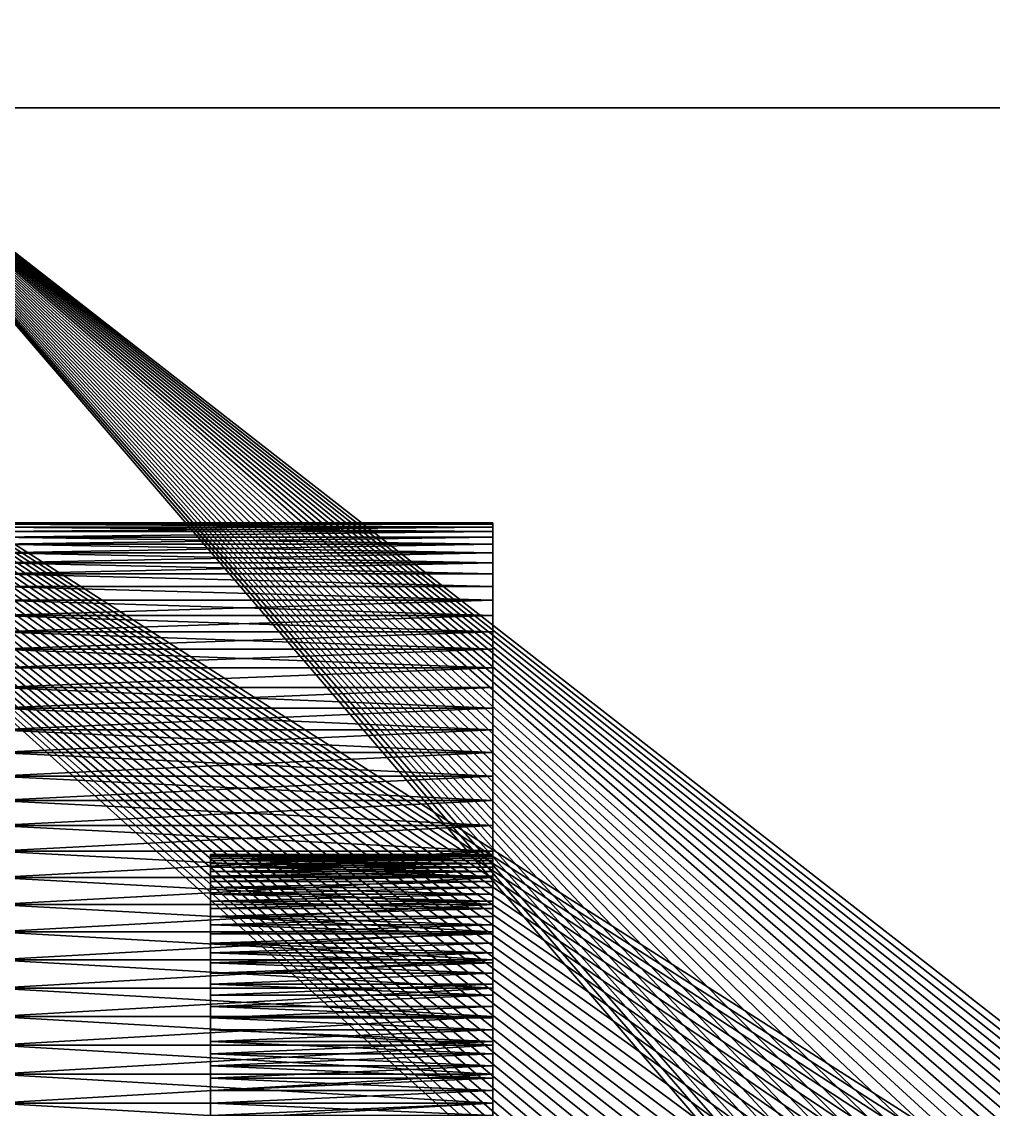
# Model space of a CAD drawing. Header units: millimetres. Extents: x 0 to 520, y -2 to 382.
# Drawn here: x 24.16 to 30.02, y 195.96 to 202.52 of the extents above; entities that cross this region are included whole.
import ezdxf

# ---------------------------------------------------------------- set-up
doc = ezdxf.new("R2010")
doc.units = ezdxf.units.MM

msp = doc.modelspace()

# ---------------------------------------------------------------- linework, layer by layer
at = {"layer": 'BRASS', "color": 52}
for points in [[(509.2, 369.2, 103), (10.8, 369.2, 103), (10.8, 10.8, 103)], [(509.2, 369.2, 103), (10.8, 10.8, 103), (509.2, 10.8, 103)], [(35.3827, 190.3269, 86), (20.5, 359.5, 86), (35.3827, 309.6731, 86)], [(35.3684, 190.2459, 86), (20.5, 359.5, 86), (35.3827, 190.3269, 86)], [(35.3582, 190.1643, 86), (20.5, 359.5, 86), (35.3684, 190.2459, 86)], [(35.3521, 190.0822, 86), (20.5, 359.5, 86), (35.3582, 190.1643, 86)], [(20.5, 20.5, 86), (20.5, 359.5, 86), (35.35, 190, 86)], [(35.35, 190, 86), (20.5, 359.5, 86), (35.3521, 190.0822, 86)]]:
    msp.add_3dface(points, dxfattribs=at)
at = {"layer": 'STEEL', "color": 8}
for points in [[(48, 202, 86), (23, 202, 83), (20, 202, 86)], [(33.2507, 190.0561, 86), (20, 202, 86), (20, 178, 86)], [(33.2563, 190.1681, 86), (20, 202, 86), (33.2507, 190.0561, 86)], [(33.2675, 190.2798, 86), (20, 202, 86), (33.2563, 190.1681, 86)], [(33.2842, 190.3907, 86), (20, 202, 86), (33.2675, 190.2798, 86)], [(33.3064, 190.5007, 86), (20, 202, 86), (33.2842, 190.3907, 86)], [(33.3341, 190.6094, 86), (20, 202, 86), (33.3064, 190.5007, 86)], [(33.3672, 190.7166, 86), (20, 202, 86), (33.3341, 190.6094, 86)], [(33.4055, 190.822, 86), (20, 202, 86), (33.3672, 190.7166, 86)], [(33.4491, 190.9254, 86), (20, 202, 86), (33.4055, 190.822, 86)], [(33.4978, 191.0265, 86), (20, 202, 86), (33.4491, 190.9254, 86)], [(33.5514, 191.125, 86), (20, 202, 86), (33.4978, 191.0265, 86)], [(33.6099, 191.2207, 86), (20, 202, 86), (33.5514, 191.125, 86)], [(33.6731, 191.3134, 86), (20, 202, 86), (33.6099, 191.2207, 86)], [(33.7409, 191.4029, 86), (20, 202, 86), (33.6731, 191.3134, 86)], [(33.813, 191.4888, 86), (20, 202, 86), (33.7409, 191.4029, 86)], [(33.8893, 191.571, 86), (20, 202, 86), (33.813, 191.4888, 86)], [(33.9696, 191.6494, 86), (20, 202, 86), (33.8893, 191.571, 86)], [(34.0537, 191.7236, 86), (20, 202, 86), (33.9696, 191.6494, 86)], [(34.1414, 191.7935, 86), (20, 202, 86), (34.0537, 191.7236, 86)], [(34.2325, 191.859, 86), (20, 202, 86), (34.1414, 191.7935, 86)], [(34.3268, 191.9199, 86), (20, 202, 86), (34.2325, 191.859, 86)], [(34.4239, 191.976, 86), (20, 202, 86), (34.3268, 191.9199, 86)], [(34.5238, 192.0272, 86), (20, 202, 86), (34.4239, 191.976, 86)], [(34.626, 192.0733, 86), (20, 202, 86), (34.5238, 192.0272, 86)], [(34.7305, 192.1143, 86), (20, 202, 86), (34.626, 192.0733, 86)], [(34.8368, 192.15, 86), (20, 202, 86), (34.7305, 192.1143, 86)], [(34.9448, 192.1804, 86), (20, 202, 86), (34.8368, 192.15, 86)], [(35.0542, 192.2054, 86), (20, 202, 86), (34.9448, 192.1804, 86)], [(35.1647, 192.2249, 86), (20, 202, 86), (35.0542, 192.2054, 86)], [(35.276, 192.2388, 86), (20, 202, 86), (35.1647, 192.2249, 86)], [(48, 202, 86), (20, 202, 86), (35.276, 192.2388, 86)], [(48, 202, 86), (48, 202, 83), (23, 202, 83)], [(33.2507, 190.0561, 83), (23, 202, 83), (33.2563, 190.1681, 83)], [(23, 178, 83), (23, 202, 83), (33.2507, 190.0561, 83)], [(33.6099, 191.2207, 83), (23, 202, 83), (33.6731, 191.3134, 83)], [(33.5514, 191.125, 83), (23, 202, 83), (33.6099, 191.2207, 83)], [(33.4978, 191.0265, 83), (23, 202, 83), (33.5514, 191.125, 83)], [(33.4491, 190.9254, 83), (23, 202, 83), (33.4978, 191.0265, 83)], [(33.4055, 190.822, 83), (23, 202, 83), (33.4491, 190.9254, 83)], [(33.3672, 190.7166, 83), (23, 202, 83), (33.4055, 190.822, 83)], [(33.3341, 190.6094, 83), (23, 202, 83), (33.3672, 190.7166, 83)], [(33.3064, 190.5007, 83), (23, 202, 83), (33.3341, 190.6094, 83)], [(33.2842, 190.3907, 83), (23, 202, 83), (33.3064, 190.5007, 83)], [(33.2675, 190.2798, 83), (23, 202, 83), (33.2842, 190.3907, 83)], [(33.2563, 190.1681, 83), (23, 202, 83), (33.2675, 190.2798, 83)], [(23, 202, 83), (33.7409, 191.4029, 83), (33.6731, 191.3134, 83)], [(23, 202, 83), (33.813, 191.4888, 83), (33.7409, 191.4029, 83)], [(23, 202, 83), (33.8893, 191.571, 83), (33.813, 191.4888, 83)], [(23, 202, 83), (33.9696, 191.6494, 83), (33.8893, 191.571, 83)], [(23, 202, 83), (34.0537, 191.7236, 83), (33.9696, 191.6494, 83)], [(23, 202, 83), (34.1414, 191.7935, 83), (34.0537, 191.7236, 83)], [(23, 202, 83), (34.2325, 191.859, 83), (34.1414, 191.7935, 83)], [(23, 202, 83), (34.3268, 191.9199, 83), (34.2325, 191.859, 83)], [(23, 202, 83), (34.4239, 191.976, 83), (34.3268, 191.9199, 83)], [(23, 202, 83), (34.5238, 192.0272, 83), (34.4239, 191.976, 83)], [(23, 202, 83), (34.626, 192.0733, 83), (34.5238, 192.0272, 83)], [(23, 202, 83), (34.7305, 192.1143, 83), (34.626, 192.0733, 83)], [(23, 202, 83), (34.8368, 192.15, 83), (34.7305, 192.1143, 83)], [(23, 202, 83), (34.9448, 192.1804, 83), (34.8368, 192.15, 83)], [(23, 202, 83), (35.0542, 192.2054, 83), (34.9448, 192.1804, 83)], [(23, 202, 83), (35.1647, 192.2249, 83), (35.0542, 192.2054, 83)], [(23, 202, 83), (35.276, 192.2388, 83), (35.1647, 192.2249, 83)], [(23, 202, 83), (35.3878, 192.2472, 83), (35.276, 192.2388, 83)], [(23, 202, 83), (35.5, 192.25, 83), (35.3878, 192.2472, 83)], [(23, 202, 83), (48, 202, 83), (35.5, 192.25, 83)], [(27, 199.4902, 71.7384), (24, 199.4902, 71.7384), (24, 199.4989, 71.9127)], [(27, 199.4989, 71.9127), (27, 199.4902, 71.7384), (24, 199.4989, 71.9127)], [(27, 199.4989, 72.0873), (24, 199.4989, 71.9127), (24, 199.4989, 72.0873)], [(27, 199.4989, 72.0873), (27, 199.4989, 71.9127), (24, 199.4989, 71.9127)], [(27, 199.4902, 72.2616), (24, 199.4989, 72.0873), (24, 199.4902, 72.2616)], [(27, 199.4902, 72.2616), (27, 199.4989, 72.0873), (24, 199.4989, 72.0873)], [(27, 199.4728, 71.5648), (24, 199.4728, 71.5648), (24, 199.4902, 71.7384)], [(27, 199.4902, 71.7384), (27, 199.4728, 71.5648), (24, 199.4902, 71.7384)], [(27, 199.4728, 72.4352), (24, 199.4902, 72.2616), (24, 199.4728, 72.4352)], [(27, 199.4728, 72.4352), (27, 199.4902, 72.2616), (24, 199.4902, 72.2616)], [(27, 199.4728, 71.5648), (24, 199.4468, 71.3922), (24, 199.4728, 71.5648)], [(27, 199.4728, 71.5648), (27, 199.4468, 71.3922), (24, 199.4468, 71.3922)], [(27, 199.4468, 72.6078), (24, 199.4728, 72.4352), (24, 199.4468, 72.6078)], [(27, 199.4468, 72.6078), (27, 199.4728, 72.4352), (24, 199.4728, 72.4352)], [(27, 197.4995, 71.9626), (27, 199.4902, 71.7384), (27, 199.4989, 71.9127)], [(27, 197.4995, 72.0374), (27, 197.4995, 71.9626), (27, 199.4989, 71.9127)], [(27, 197.4995, 72.0374), (27, 199.4989, 71.9127), (27, 199.4989, 72.0873)], [(27, 197.4958, 72.1121), (27, 197.4995, 72.0374), (27, 199.4989, 72.0873)], [(27, 197.4958, 72.1121), (27, 199.4989, 72.0873), (27, 199.4902, 72.2616)], [(27, 197.4958, 71.8879), (27, 199.4728, 71.5648), (27, 199.4902, 71.7384)], [(27, 197.4995, 71.9626), (27, 197.4958, 71.8879), (27, 199.4902, 71.7384)], [(27, 197.4884, 72.1865), (27, 197.4958, 72.1121), (27, 199.4902, 72.2616)], [(27, 197.4884, 72.1865), (27, 199.4902, 72.2616), (27, 199.4728, 72.4352)], [(27, 197.4884, 71.8135), (27, 199.4468, 71.3922), (27, 199.4728, 71.5648)], [(27, 197.4958, 71.8879), (27, 197.4884, 71.8135), (27, 199.4728, 71.5648)], [(27, 197.4772, 72.2605), (27, 199.4728, 72.4352), (27, 199.4468, 72.6078)], [(27, 197.4772, 72.2605), (27, 197.4884, 72.1865), (27, 199.4728, 72.4352)], [(27, 199.4468, 71.3922), (27, 199.4122, 71.2212), (24, 199.4122, 71.2212)], [(27, 199.4468, 71.3922), (24, 199.4122, 71.2212), (24, 199.4468, 71.3922)], [(27, 199.4468, 72.6078), (24, 199.4468, 72.6078), (24, 199.4122, 72.7788)], [(27, 199.4122, 72.7788), (27, 199.4468, 72.6078), (24, 199.4122, 72.7788)], [(27, 199.4122, 71.2212), (27, 199.3692, 71.0521), (24, 199.3692, 71.0521)], [(27, 199.4122, 71.2212), (24, 199.3692, 71.0521), (24, 199.4122, 71.2212)], [(27, 199.3692, 72.9479), (24, 199.4122, 72.7788), (24, 199.3692, 72.9479)], [(27, 199.3692, 72.9479), (27, 199.4122, 72.7788), (24, 199.4122, 72.7788)], [(27, 197.4624, 71.6662), (27, 199.4122, 71.2212), (27, 199.4468, 71.3922)], [(27, 197.4772, 71.7395), (27, 197.4624, 71.6662), (27, 199.4468, 71.3922)], [(27, 197.4884, 71.8135), (27, 197.4772, 71.7395), (27, 199.4468, 71.3922)], [(27, 197.4624, 72.3338), (27, 197.4772, 72.2605), (27, 199.4468, 72.6078)], [(27, 197.4624, 72.3338), (27, 199.4468, 72.6078), (27, 199.4122, 72.7788)], [(27, 197.4624, 71.6662), (27, 199.3692, 71.0521), (27, 199.4122, 71.2212)], [(27, 197.4624, 72.3338), (27, 199.4122, 72.7788), (27, 199.3692, 72.9479)], [(27, 199.3692, 71.0521), (27, 199.3177, 70.8853), (24, 199.3177, 70.8853)], [(27, 199.3692, 71.0521), (24, 199.3177, 70.8853), (24, 199.3692, 71.0521)], [(27, 199.3177, 73.1147), (24, 199.3692, 72.9479), (24, 199.3177, 73.1147)], [(27, 199.3177, 73.1147), (27, 199.3692, 72.9479), (24, 199.3692, 72.9479)], [(27, 197.4439, 71.5937), (27, 199.3177, 70.8853), (27, 199.3692, 71.0521)], [(27, 197.4624, 71.6662), (27, 197.4439, 71.5937), (27, 199.3692, 71.0521)], [(27, 197.4439, 72.4063), (27, 199.3692, 72.9479), (27, 199.3177, 73.1147)], [(27, 197.4439, 72.4063), (27, 197.4624, 72.3338), (27, 199.3692, 72.9479)], [(27, 199.3177, 70.8853), (27, 199.2581, 70.7213), (24, 199.2581, 70.7213)], [(27, 199.3177, 70.8853), (24, 199.2581, 70.7213), (24, 199.3177, 70.8853)], [(27, 199.2581, 73.2787), (24, 199.3177, 73.1147), (24, 199.2581, 73.2787)], [(27, 199.2581, 73.2787), (27, 199.3177, 73.1147), (24, 199.3177, 73.1147)], [(27, 197.3963, 71.452), (27, 199.2581, 70.7213), (27, 199.3177, 70.8853)], [(27, 197.4219, 71.5223), (27, 197.3963, 71.452), (27, 199.3177, 70.8853)], [(27, 197.4439, 71.5937), (27, 197.4219, 71.5223), (27, 199.3177, 70.8853)], [(27, 197.4219, 72.4777), (27, 197.4439, 72.4063), (27, 199.3177, 73.1147)], [(27, 197.3963, 72.548), (27, 199.3177, 73.1147), (27, 199.2581, 73.2787)], [(27, 197.3963, 72.548), (27, 197.4219, 72.4777), (27, 199.3177, 73.1147)], [(27, 199.2581, 70.7213), (24, 199.1903, 70.5605), (24, 199.2581, 70.7213)], [(27, 199.2581, 70.7213), (27, 199.1903, 70.5605), (24, 199.1903, 70.5605)], [(27, 199.1903, 73.4395), (24, 199.2581, 73.2787), (24, 199.1903, 73.4395)], [(27, 199.1903, 73.4395), (27, 199.2581, 73.2787), (24, 199.2581, 73.2787)], [(27, 197.3963, 71.452), (27, 199.1903, 70.5605), (27, 199.2581, 70.7213)], [(27, 197.3673, 72.6169), (27, 199.2581, 73.2787), (27, 199.1903, 73.4395)], [(27, 197.3673, 72.6169), (27, 197.3963, 72.548), (27, 199.2581, 73.2787)], [(27, 199.1146, 70.4033), (24, 199.1146, 70.4033), (24, 199.1903, 70.5605)], [(27, 199.1903, 70.5605), (27, 199.1146, 70.4033), (24, 199.1903, 70.5605)], [(27, 199.1146, 73.5967), (24, 199.1903, 73.4395), (24, 199.1146, 73.5967)], [(27, 199.1146, 73.5967), (27, 199.1903, 73.4395), (24, 199.1903, 73.4395)], [(27, 197.3673, 71.3831), (27, 199.1146, 70.4033), (27, 199.1903, 70.5605)], [(27, 197.3963, 71.452), (27, 197.3673, 71.3831), (27, 199.1903, 70.5605)], [(27, 197.3348, 72.6843), (27, 199.1903, 73.4395), (27, 199.1146, 73.5967)], [(27, 197.3348, 72.6843), (27, 197.3673, 72.6169), (27, 199.1903, 73.4395)], [(27, 199.0311, 70.25), (24, 199.0311, 70.25), (24, 199.1146, 70.4033)], [(27, 199.1146, 70.4033), (27, 199.0311, 70.25), (24, 199.1146, 70.4033)], [(27, 199.0311, 73.75), (24, 199.1146, 73.5967), (24, 199.0311, 73.75)], [(27, 199.0311, 73.75), (27, 199.1146, 73.5967), (24, 199.1146, 73.5967)], [(27, 197.3348, 71.3157), (27, 199.0311, 70.25), (27, 199.1146, 70.4033)], [(27, 197.3673, 71.3831), (27, 197.3348, 71.3157), (27, 199.1146, 70.4033)], [(27, 197.299, 72.75), (27, 199.1146, 73.5967), (27, 199.0311, 73.75)], [(27, 197.299, 72.75), (27, 197.3348, 72.6843), (27, 199.1146, 73.5967)], [(27, 199.0311, 70.25), (24, 198.9401, 70.1011), (24, 199.0311, 70.25)], [(27, 199.0311, 70.25), (27, 198.9401, 70.1011), (24, 198.9401, 70.1011)], [(27, 198.9401, 73.8989), (24, 199.0311, 73.75), (24, 198.9401, 73.8989)], [(27, 198.9401, 73.8989), (27, 199.0311, 73.75), (24, 199.0311, 73.75)], [(27, 197.299, 71.25), (27, 198.9401, 70.1011), (27, 199.0311, 70.25)], [(27, 197.3348, 71.3157), (27, 197.299, 71.25), (27, 199.0311, 70.25)], [(27, 197.26, 72.8138), (27, 199.0311, 73.75), (27, 198.9401, 73.8989)], [(27, 197.26, 72.8138), (27, 197.299, 72.75), (27, 199.0311, 73.75)], [(27, 198.9401, 70.1011), (24, 198.8418, 69.9569), (24, 198.9401, 70.1011)], [(27, 198.9401, 70.1011), (27, 198.8418, 69.9569), (24, 198.8418, 69.9569)], [(27, 198.8418, 74.0431), (24, 198.9401, 73.8989), (24, 198.8418, 74.0431)], [(27, 198.8418, 74.0431), (27, 198.9401, 73.8989), (24, 198.9401, 73.8989)], [(27, 197.26, 71.1862), (27, 198.8418, 69.9569), (27, 198.9401, 70.1011)], [(27, 197.299, 71.25), (27, 197.26, 71.1862), (27, 198.9401, 70.1011)], [(27, 197.26, 72.8138), (27, 198.9401, 73.8989), (27, 198.8418, 74.0431)], [(27, 198.7364, 69.8178), (24, 198.7364, 69.8178), (24, 198.8418, 69.9569)], [(27, 198.8418, 69.9569), (27, 198.7364, 69.8178), (24, 198.8418, 69.9569)], [(27, 198.8418, 74.0431), (24, 198.8418, 74.0431), (24, 198.7364, 74.1822)], [(27, 198.7364, 74.1822), (27, 198.8418, 74.0431), (24, 198.7364, 74.1822)], [(27, 197.2179, 71.1244), (27, 198.7364, 69.8178), (27, 198.8418, 69.9569)], [(27, 197.26, 71.1862), (27, 197.2179, 71.1244), (27, 198.8418, 69.9569)], [(27, 197.2179, 72.8756), (27, 197.26, 72.8138), (27, 198.8418, 74.0431)], [(27, 197.1727, 72.9352), (27, 198.8418, 74.0431), (27, 198.7364, 74.1822)], [(27, 197.1727, 72.9352), (27, 197.2179, 72.8756), (27, 198.8418, 74.0431)], [(27, 198.7364, 69.8178), (24, 198.6242, 69.6841), (24, 198.7364, 69.8178)], [(27, 198.7364, 69.8178), (27, 198.6242, 69.6841), (24, 198.6242, 69.6841)], [(27, 198.6242, 74.3159), (24, 198.7364, 74.1822), (24, 198.6242, 74.3159)], [(27, 198.6242, 74.3159), (27, 198.7364, 74.1822), (24, 198.7364, 74.1822)], [(27, 197.1727, 71.0648), (27, 198.6242, 69.6841), (27, 198.7364, 69.8178)], [(27, 197.2179, 71.1244), (27, 197.1727, 71.0648), (27, 198.7364, 69.8178)], [(27, 197.1247, 72.9925), (27, 198.7364, 74.1822), (27, 198.6242, 74.3159)], [(27, 197.1247, 72.9925), (27, 197.1727, 72.9352), (27, 198.7364, 74.1822)], [(27, 198.6242, 69.6841), (24, 198.5055, 69.5562), (24, 198.6242, 69.6841)], [(27, 198.6242, 69.6841), (27, 198.5055, 69.5562), (24, 198.5055, 69.5562)], [(27, 198.6242, 74.3159), (24, 198.6242, 74.3159), (24, 198.5055, 74.4438)], [(27, 198.5055, 74.4438), (27, 198.6242, 74.3159), (24, 198.5055, 74.4438)], [(27, 197.1247, 71.0075), (27, 198.5055, 69.5562), (27, 198.6242, 69.6841)], [(27, 197.1727, 71.0648), (27, 197.1247, 71.0075), (27, 198.6242, 69.6841)], [(27, 197.0738, 73.0474), (27, 198.6242, 74.3159), (27, 198.5055, 74.4438)], [(27, 197.0738, 73.0474), (27, 197.1247, 72.9925), (27, 198.6242, 74.3159)], [(27, 198.5055, 69.5562), (24, 198.3806, 69.4343), (24, 198.5055, 69.5562)], [(27, 198.5055, 69.5562), (27, 198.3806, 69.4343), (24, 198.3806, 69.4343)], [(27, 198.3806, 74.5657), (24, 198.5055, 74.4438), (24, 198.3806, 74.5657)], [(27, 198.3806, 74.5657), (27, 198.5055, 74.4438), (24, 198.5055, 74.4438)], [(27, 197.0203, 70.9004), (27, 198.5055, 69.5562), (27, 197.0738, 70.9526)], [(27, 197.0203, 70.9004), (27, 198.3806, 69.4343), (27, 198.5055, 69.5562)], [(27, 197.1247, 71.0075), (27, 197.0738, 70.9526), (27, 198.5055, 69.5562)], [(27, 197.0203, 73.0996), (27, 197.0738, 73.0474), (27, 198.5055, 74.4438)], [(27, 198.3806, 74.5657), (27, 197.0203, 73.0996), (27, 198.5055, 74.4438)], [(27, 198.3806, 69.4343), (24, 198.2498, 69.3188), (24, 198.3806, 69.4343)], [(27, 198.3806, 69.4343), (27, 198.2498, 69.3188), (24, 198.2498, 69.3188)], [(27, 198.2498, 74.6812), (27, 198.3806, 74.5657), (24, 198.3806, 74.5657)], [(27, 198.2498, 74.6812), (24, 198.3806, 74.5657), (24, 198.2498, 74.6812)], [(27, 196.9642, 70.8509), (27, 198.3806, 69.4343), (27, 197.0203, 70.9004)], [(27, 196.9642, 70.8509), (27, 198.2498, 69.3188), (27, 198.3806, 69.4343)], [(27, 198.2498, 74.6812), (27, 197.0203, 73.0996), (27, 198.3806, 74.5657)], [(27, 198.2498, 69.3188), (24, 198.1133, 69.21), (24, 198.2498, 69.3188)], [(27, 198.2498, 69.3188), (27, 198.1133, 69.21), (24, 198.1133, 69.21)], [(27, 198.1133, 74.79), (27, 198.2498, 74.6812), (24, 198.2498, 74.6812)], [(27, 198.1133, 74.79), (24, 198.2498, 74.6812), (24, 198.1133, 74.79)], [(27, 196.9057, 70.8043), (27, 198.2498, 69.3188), (27, 196.9642, 70.8509)], [(27, 196.9057, 70.8043), (27, 198.1133, 69.21), (27, 198.2498, 69.3188)], [(27, 198.2498, 74.6812), (27, 196.9642, 73.1491), (27, 197.0203, 73.0996)], [(27, 198.1133, 74.79), (27, 196.9642, 73.1491), (27, 198.2498, 74.6812)], [(27, 198.1133, 69.21), (24, 197.9716, 69.1082), (24, 198.1133, 69.21)], [(27, 198.1133, 69.21), (27, 197.9716, 69.1082), (24, 197.9716, 69.1082)], [(27, 197.9716, 74.8918), (27, 198.1133, 74.79), (24, 198.1133, 74.79)], [(27, 197.9716, 74.8918), (24, 198.1133, 74.79), (24, 197.9716, 74.8918)], [(27, 196.9057, 70.8043), (27, 197.9716, 69.1082), (27, 198.1133, 69.21)], [(27, 198.1133, 74.79), (27, 196.9057, 73.1957), (27, 196.9642, 73.1491)], [(27, 197.9716, 74.8918), (27, 196.9057, 73.1957), (27, 198.1133, 74.79)], [(27, 197.9716, 69.1082), (24, 197.825, 69.0135), (24, 197.9716, 69.1082)], [(27, 197.9716, 69.1082), (27, 197.825, 69.0135), (24, 197.825, 69.0135)], [(27, 197.825, 74.9865), (27, 197.9716, 74.8918), (24, 197.9716, 74.8918)], [(27, 197.825, 74.9865), (24, 197.9716, 74.8918), (24, 197.825, 74.9865)], [(27, 196.845, 70.7606), (27, 197.9716, 69.1082), (27, 196.9057, 70.8043)], [(27, 196.7822, 70.7201), (27, 197.9716, 69.1082), (27, 196.845, 70.7606)], [(27, 196.7822, 70.7201), (27, 197.825, 69.0135), (27, 197.9716, 69.1082)], [(27, 197.9716, 74.8918), (27, 196.845, 73.2394), (27, 196.9057, 73.1957)], [(27, 197.825, 74.9865), (27, 196.845, 73.2394), (27, 197.9716, 74.8918)], [(27, 197.825, 69.0135), (27, 197.6739, 68.9262), (24, 197.6739, 68.9262)], [(27, 197.825, 69.0135), (24, 197.6739, 68.9262), (24, 197.825, 69.0135)], [(27, 197.6739, 75.0738), (27, 197.825, 74.9865), (24, 197.825, 74.9865)], [(27, 197.6739, 75.0738), (24, 197.825, 74.9865), (24, 197.6739, 75.0738)], [(27, 196.7174, 70.6827), (27, 197.825, 69.0135), (27, 196.7822, 70.7201)], [(27, 196.7174, 70.6827), (27, 197.6739, 68.9262), (27, 197.825, 69.0135)], [(27, 197.825, 74.9865), (27, 196.7822, 73.2799), (27, 196.845, 73.2394)], [(27, 197.6739, 75.0738), (27, 196.7822, 73.2799), (27, 197.825, 74.9865)], [(27, 197.6739, 68.9262), (27, 197.5186, 68.8466), (24, 197.5186, 68.8466)], [(27, 197.6739, 68.9262), (24, 197.5186, 68.8466), (24, 197.6739, 68.9262)], [(27, 197.5186, 75.1534), (27, 197.6739, 75.0738), (24, 197.6739, 75.0738)], [(27, 197.5186, 75.1534), (24, 197.6739, 75.0738), (24, 197.5186, 75.1534)], [(27, 196.6508, 70.6485), (27, 197.6739, 68.9262), (27, 196.7174, 70.6827)], [(27, 196.6508, 70.6485), (27, 197.5186, 68.8466), (27, 197.6739, 68.9262)], [(27, 197.6739, 75.0738), (27, 196.7174, 73.3173), (27, 196.7822, 73.2799)], [(27, 197.6739, 75.0738), (27, 196.6508, 73.3515), (27, 196.7174, 73.3173)], [(27, 197.5186, 75.1534), (27, 196.6508, 73.3515), (27, 197.6739, 75.0738)], [(27, 197.5186, 68.8466), (27, 197.3595, 68.7748), (24, 197.3595, 68.7748)], [(27, 197.5186, 68.8466), (24, 197.3595, 68.7748), (24, 197.5186, 68.8466)], [(27, 197.3595, 75.2252), (27, 197.5186, 75.1534), (24, 197.5186, 75.1534)], [(27, 197.3595, 75.2252), (24, 197.5186, 75.1534), (24, 197.3595, 75.2252)], [(25.3, 197.4958, 71.8879), (27, 197.4995, 71.9626), (25.3, 197.4995, 71.9626)], [(27, 197.4958, 71.8879), (27, 197.4995, 71.9626), (25.3, 197.4958, 71.8879)], [(25.3, 197.4995, 71.9626), (27, 197.4995, 72.0374), (25.3, 197.4995, 72.0374)], [(27, 197.4995, 71.9626), (27, 197.4995, 72.0374), (25.3, 197.4995, 71.9626)], [(25.3, 197.4995, 72.0374), (27, 197.4958, 72.1121), (25.3, 197.4958, 72.1121)], [(27, 197.4995, 72.0374), (27, 197.4958, 72.1121), (25.3, 197.4995, 72.0374)], [(25.3, 197.4995, 72.0374), (25.3, 197.4958, 71.8879), (25.3, 197.4995, 71.9626)], [(25.3, 197.4884, 72.1865), (25.3, 197.4995, 72.0374), (25.3, 197.4958, 72.1121)], [(25.3, 197.4219, 72.4777), (25.3, 197.4995, 72.0374), (25.3, 197.4884, 72.1865)], [(25.3, 194.701, 72.75), (25.3, 197.4958, 71.8879), (25.3, 197.4995, 72.0374)], [(25.3, 194.9262, 73.0474), (25.3, 197.4995, 72.0374), (25.3, 197.4219, 72.4777)], [(25.3, 194.9262, 73.0474), (25.3, 194.701, 72.75), (25.3, 197.4995, 72.0374)], [(27, 196.5827, 70.6178), (27, 197.3595, 68.7748), (27, 197.5186, 68.8466)], [(27, 196.5827, 70.6178), (27, 197.5186, 68.8466), (27, 196.6508, 70.6485)], [(27, 197.3595, 75.2252), (27, 196.6508, 73.3515), (27, 197.5186, 75.1534)], [(25.3, 197.4884, 71.8135), (27, 197.4958, 71.8879), (25.3, 197.4958, 71.8879)], [(27, 197.4884, 71.8135), (27, 197.4958, 71.8879), (25.3, 197.4884, 71.8135)], [(25.3, 197.4958, 72.1121), (27, 197.4884, 72.1865), (25.3, 197.4884, 72.1865)], [(27, 197.4958, 72.1121), (27, 197.4884, 72.1865), (25.3, 197.4958, 72.1121)], [(25.3, 194.5561, 71.5937), (25.3, 197.4884, 71.8135), (25.3, 197.4958, 71.8879)], [(25.3, 194.701, 72.75), (25.3, 194.5561, 71.5937), (25.3, 197.4958, 71.8879)], [(25.3, 197.4772, 71.7395), (27, 197.4884, 71.8135), (25.3, 197.4884, 71.8135)], [(27, 197.4772, 71.7395), (27, 197.4884, 71.8135), (25.3, 197.4772, 71.7395)], [(25.3, 197.4884, 72.1865), (27, 197.4772, 72.2605), (25.3, 197.4772, 72.2605)], [(27, 197.4884, 72.1865), (27, 197.4772, 72.2605), (25.3, 197.4884, 72.1865)], [(25.3, 197.4219, 72.4777), (25.3, 197.4884, 72.1865), (25.3, 197.4772, 72.2605)], [(25.3, 194.5561, 71.5937), (25.3, 197.4772, 71.7395), (25.3, 197.4884, 71.8135)], [(27, 197.4624, 71.6662), (27, 197.4772, 71.7395), (25.3, 197.4624, 71.6662)], [(25.3, 197.4624, 71.6662), (27, 197.4772, 71.7395), (25.3, 197.4772, 71.7395)], [(25.3, 197.4772, 72.2605), (27, 197.4624, 72.3338), (25.3, 197.4624, 72.3338)], [(27, 197.4772, 72.2605), (27, 197.4624, 72.3338), (25.3, 197.4772, 72.2605)], [(25.3, 197.4439, 72.4063), (25.3, 197.4772, 72.2605), (25.3, 197.4624, 72.3338)], [(25.3, 197.4219, 72.4777), (25.3, 197.4772, 72.2605), (25.3, 197.4439, 72.4063)], [(25.3, 194.5561, 71.5937), (25.3, 197.4624, 71.6662), (25.3, 197.4772, 71.7395)], [(25.3, 197.4439, 71.5937), (27, 197.4439, 71.5937), (25.3, 197.4624, 71.6662)], [(27, 197.4439, 71.5937), (27, 197.4624, 71.6662), (25.3, 197.4624, 71.6662)], [(25.3, 197.4624, 72.3338), (27, 197.4439, 72.4063), (25.3, 197.4439, 72.4063)], [(27, 197.4624, 72.3338), (27, 197.4439, 72.4063), (25.3, 197.4624, 72.3338)], [(25.3, 197.4624, 71.6662), (25.3, 197.3963, 71.452), (25.3, 197.4439, 71.5937)], [(25.3, 194.5561, 71.5937), (25.3, 197.3963, 71.452), (25.3, 197.4624, 71.6662)], [(27, 197.4219, 71.5223), (27, 197.4439, 71.5937), (25.3, 197.4219, 71.5223)], [(25.3, 197.4219, 71.5223), (27, 197.4439, 71.5937), (25.3, 197.4439, 71.5937)], [(25.3, 197.4439, 72.4063), (27, 197.4219, 72.4777), (25.3, 197.4219, 72.4777)], [(27, 197.4439, 72.4063), (27, 197.4219, 72.4777), (25.3, 197.4439, 72.4063)], [(25.3, 197.4439, 71.5937), (25.3, 197.3963, 71.452), (25.3, 197.4219, 71.5223)], [(25.3, 197.3963, 71.452), (27, 197.3963, 71.452), (25.3, 197.4219, 71.5223)], [(27, 197.3963, 71.452), (27, 197.4219, 71.5223), (25.3, 197.4219, 71.5223)], [(25.3, 197.4219, 72.4777), (27, 197.4219, 72.4777), (25.3, 197.3963, 72.548)], [(27, 197.4219, 72.4777), (27, 197.3963, 72.548), (25.3, 197.3963, 72.548)], [(25.3, 197.299, 72.75), (25.3, 197.4219, 72.4777), (25.3, 197.3963, 72.548)], [(25.3, 194.9262, 73.0474), (25.3, 197.4219, 72.4777), (25.3, 197.299, 72.75)], [(25.3, 197.3673, 71.3831), (27, 197.3963, 71.452), (25.3, 197.3963, 71.452)], [(27, 197.3673, 71.3831), (27, 197.3963, 71.452), (25.3, 197.3673, 71.3831)], [(25.3, 197.3963, 72.548), (27, 197.3673, 72.6169), (25.3, 197.3673, 72.6169)], [(27, 197.3963, 72.548), (27, 197.3673, 72.6169), (25.3, 197.3963, 72.548)], [(25.3, 197.3963, 71.452), (25.3, 197.3348, 71.3157), (25.3, 197.3673, 71.3831)], [(25.3, 197.299, 72.75), (25.3, 197.3963, 72.548), (25.3, 197.3673, 72.6169)], [(25.3, 194.5561, 71.5937), (25.3, 197.3348, 71.3157), (25.3, 197.3963, 71.452)], [(25.3, 197.3348, 71.3157), (27, 197.3673, 71.3831), (25.3, 197.3673, 71.3831)], [(27, 197.3348, 71.3157), (27, 197.3673, 71.3831), (25.3, 197.3348, 71.3157)], [(25.3, 197.3673, 72.6169), (27, 197.3673, 72.6169), (25.3, 197.3348, 72.6843)], [(27, 197.3673, 72.6169), (27, 197.3348, 72.6843), (25.3, 197.3348, 72.6843)], [(25.3, 197.299, 72.75), (25.3, 197.3673, 72.6169), (25.3, 197.3348, 72.6843)], [(27, 197.3595, 68.7748), (27, 197.1971, 68.7111), (24, 197.1971, 68.7111)], [(27, 197.3595, 68.7748), (24, 197.1971, 68.7111), (24, 197.3595, 68.7748)], [(27, 197.1971, 75.2889), (27, 197.3595, 75.2252), (24, 197.3595, 75.2252)], [(27, 197.1971, 75.2889), (24, 197.3595, 75.2252), (24, 197.1971, 75.2889)], [(25.3, 197.299, 71.25), (27, 197.3348, 71.3157), (25.3, 197.3348, 71.3157)], [(27, 197.299, 71.25), (27, 197.3348, 71.3157), (25.3, 197.299, 71.25)], [(25.3, 197.3348, 72.6843), (27, 197.3348, 72.6843), (25.3, 197.299, 72.75)], [(27, 197.3348, 72.6843), (27, 197.299, 72.75), (25.3, 197.299, 72.75)], [(25.3, 197.3348, 71.3157), (25.3, 197.2179, 71.1244), (25.3, 197.26, 71.1862)], [(25.3, 197.3348, 71.3157), (25.3, 197.26, 71.1862), (25.3, 197.299, 71.25)], [(25.3, 194.5561, 71.5937), (25.3, 197.2179, 71.1244), (25.3, 197.3348, 71.3157)], [(27, 196.513, 70.5905), (27, 197.1971, 68.7111), (27, 197.3595, 68.7748)], [(27, 196.513, 70.5905), (27, 197.3595, 68.7748), (27, 196.5827, 70.6178)], [(27, 197.3595, 75.2252), (27, 196.5827, 73.3822), (27, 196.6508, 73.3515)], [(27, 197.3595, 75.2252), (27, 196.513, 73.4095), (27, 196.5827, 73.3822)], [(27, 197.1971, 75.2889), (27, 196.513, 73.4095), (27, 197.3595, 75.2252)], [(25.3, 197.26, 71.1862), (27, 197.299, 71.25), (25.3, 197.299, 71.25)], [(27, 197.26, 71.1862), (27, 197.299, 71.25), (25.3, 197.26, 71.1862)], [(25.3, 197.299, 72.75), (27, 197.26, 72.8138), (25.3, 197.26, 72.8138)], [(27, 197.299, 72.75), (27, 197.26, 72.8138), (25.3, 197.299, 72.75)], [(25.3, 197.2179, 72.8756), (25.3, 197.299, 72.75), (25.3, 197.26, 72.8138)], [(25.3, 197.1727, 72.9352), (25.3, 197.299, 72.75), (25.3, 197.2179, 72.8756)], [(25.3, 196.6508, 73.3515), (25.3, 197.299, 72.75), (25.3, 197.1727, 72.9352)], [(25.3, 196.4421, 73.4334), (25.3, 197.299, 72.75), (25.3, 196.6508, 73.3515)], [(25.3, 194.9262, 73.0474), (25.3, 197.299, 72.75), (25.3, 196.4421, 73.4334)], [(25.3, 197.2179, 71.1244), (27, 197.26, 71.1862), (25.3, 197.26, 71.1862)], [(27, 197.2179, 71.1244), (27, 197.26, 71.1862), (25.3, 197.2179, 71.1244)], [(25.3, 197.26, 72.8138), (27, 197.2179, 72.8756), (25.3, 197.2179, 72.8756)], [(27, 197.26, 72.8138), (27, 197.2179, 72.8756), (25.3, 197.26, 72.8138)], [(27, 197.1971, 68.7111), (27, 197.0316, 68.6555), (24, 197.0316, 68.6555)], [(27, 197.1971, 68.7111), (24, 197.0316, 68.6555), (24, 197.1971, 68.7111)], [(27, 197.0316, 75.3445), (27, 197.1971, 75.2889), (24, 197.1971, 75.2889)], [(27, 197.0316, 75.3445), (24, 197.1971, 75.2889), (24, 197.0316, 75.3445)], [(25.3, 197.1727, 71.0648), (27, 197.1727, 71.0648), (25.3, 197.2179, 71.1244)], [(27, 197.1727, 71.0648), (27, 197.2179, 71.1244), (25.3, 197.2179, 71.1244)], [(25.3, 197.2179, 72.8756), (27, 197.2179, 72.8756), (25.3, 197.1727, 72.9352)], [(27, 197.2179, 72.8756), (27, 197.1727, 72.9352), (25.3, 197.1727, 72.9352)], [(25.3, 197.2179, 71.1244), (25.3, 197.1247, 71.0075), (25.3, 197.1727, 71.0648)], [(25.3, 194.5561, 71.5937), (25.3, 197.1247, 71.0075), (25.3, 197.2179, 71.1244)], [(25.3, 197.1247, 71.0075), (27, 197.1727, 71.0648), (25.3, 197.1727, 71.0648)], [(27, 197.1247, 71.0075), (27, 197.1727, 71.0648), (25.3, 197.1247, 71.0075)], [(25.3, 197.1727, 72.9352), (27, 197.1727, 72.9352), (25.3, 197.1247, 72.9925)], [(27, 197.1727, 72.9352), (27, 197.1247, 72.9925), (25.3, 197.1247, 72.9925)], [(25.3, 196.845, 73.2394), (25.3, 197.1727, 72.9352), (25.3, 197.1247, 72.9925)], [(25.3, 196.6508, 73.3515), (25.3, 197.1727, 72.9352), (25.3, 196.845, 73.2394)], [(27, 196.4421, 70.5666), (27, 197.0316, 68.6555), (27, 197.1971, 68.7111)], [(27, 196.4421, 70.5666), (27, 197.1971, 68.7111), (27, 196.513, 70.5905)], [(27, 197.0316, 75.3445), (27, 196.513, 73.4095), (27, 197.1971, 75.2889)], [(25.3, 197.0738, 70.9526), (27, 197.1247, 71.0075), (25.3, 197.1247, 71.0075)], [(27, 197.0738, 70.9526), (27, 197.1247, 71.0075), (25.3, 197.0738, 70.9526)], [(25.3, 197.1247, 72.9925), (27, 197.0738, 73.0474), (25.3, 197.0738, 73.0474)], [(27, 197.1247, 72.9925), (27, 197.0738, 73.0474), (25.3, 197.1247, 72.9925)], [(25.3, 196.9057, 73.1957), (25.3, 197.1247, 72.9925), (25.3, 197.0738, 73.0474)], [(25.3, 196.845, 73.2394), (25.3, 197.1247, 72.9925), (25.3, 196.9057, 73.1957)], [(25.3, 194.5561, 71.5937), (25.3, 197.0738, 70.9526), (25.3, 197.1247, 71.0075)], [(25.3, 197.0203, 70.9004), (27, 197.0738, 70.9526), (25.3, 197.0738, 70.9526)], [(27, 197.0203, 70.9004), (27, 197.0738, 70.9526), (25.3, 197.0203, 70.9004)], [(25.3, 197.0738, 73.0474), (27, 197.0203, 73.0996), (25.3, 197.0203, 73.0996)], [(27, 197.0738, 73.0474), (27, 197.0203, 73.0996), (25.3, 197.0738, 73.0474)], [(25.3, 196.9642, 73.1491), (25.3, 197.0738, 73.0474), (25.3, 197.0203, 73.0996)], [(25.3, 196.9057, 73.1957), (25.3, 197.0738, 73.0474), (25.3, 196.9642, 73.1491)], [(25.3, 194.5561, 71.5937), (25.3, 197.0203, 70.9004), (25.3, 197.0738, 70.9526)], [(27, 197.0316, 68.6555), (27, 196.8637, 68.6082), (24, 196.8637, 68.6082)], [(27, 197.0316, 68.6555), (24, 196.8637, 68.6082), (24, 197.0316, 68.6555)], [(27, 196.8637, 75.3918), (27, 197.0316, 75.3445), (24, 197.0316, 75.3445)], [(27, 196.8637, 75.3918), (24, 197.0316, 75.3445), (24, 196.8637, 75.3918)], [(25.3, 196.9642, 70.8509), (27, 197.0203, 70.9004), (25.3, 197.0203, 70.9004)], [(27, 196.9642, 70.8509), (27, 197.0203, 70.9004), (25.3, 196.9642, 70.8509)], [(25.3, 197.0203, 73.0996), (27, 197.0203, 73.0996), (25.3, 196.9642, 73.1491)], [(27, 197.0203, 73.0996), (27, 196.9642, 73.1491), (25.3, 196.9642, 73.1491)], [(25.3, 194.5561, 71.5937), (25.3, 196.9642, 70.8509), (25.3, 197.0203, 70.9004)], [(27, 196.3701, 70.5464), (27, 196.8637, 68.6082), (27, 197.0316, 68.6555)], [(27, 196.3701, 70.5464), (27, 197.0316, 68.6555), (27, 196.4421, 70.5666)], [(27, 197.0316, 75.3445), (27, 196.4421, 73.4334), (27, 196.513, 73.4095)], [(27, 196.8637, 75.3918), (27, 196.4421, 73.4334), (27, 197.0316, 75.3445)], [(25.3, 196.9057, 70.8043), (27, 196.9057, 70.8043), (25.3, 196.9642, 70.8509)], [(27, 196.9057, 70.8043), (27, 196.9642, 70.8509), (25.3, 196.9642, 70.8509)], [(25.3, 196.9642, 73.1491), (27, 196.9642, 73.1491), (25.3, 196.9057, 73.1957)], [(27, 196.9642, 73.1491), (27, 196.9057, 73.1957), (25.3, 196.9057, 73.1957)], [(25.3, 194.5561, 71.5937), (25.3, 196.9057, 70.8043), (25.3, 196.9642, 70.8509)], [(27, 196.8637, 68.6082), (27, 196.6935, 68.5694), (24, 196.6935, 68.5694)], [(27, 196.8637, 68.6082), (24, 196.6935, 68.5694), (24, 196.8637, 68.6082)], [(27, 196.6935, 75.4306), (27, 196.8637, 75.3918), (24, 196.8637, 75.3918)], [(27, 196.6935, 75.4306), (24, 196.8637, 75.3918), (24, 196.6935, 75.4306)], [(25.3, 196.845, 70.7606), (27, 196.9057, 70.8043), (25.3, 196.9057, 70.8043)], [(27, 196.845, 70.7606), (27, 196.9057, 70.8043), (25.3, 196.845, 70.7606)], [(25.3, 196.9057, 73.1957), (27, 196.845, 73.2394), (25.3, 196.845, 73.2394)], [(27, 196.9057, 73.1957), (27, 196.845, 73.2394), (25.3, 196.9057, 73.1957)], [(25.3, 194.5561, 71.5937), (25.3, 196.845, 70.7606), (25.3, 196.9057, 70.8043)], [(25.3, 196.7822, 70.7201), (27, 196.845, 70.7606), (25.3, 196.845, 70.7606)], [(27, 196.7822, 70.7201), (27, 196.845, 70.7606), (25.3, 196.7822, 70.7201)], [(27, 196.845, 73.2394), (27, 196.7822, 73.2799), (25.3, 196.845, 73.2394)], [(25.3, 196.845, 73.2394), (27, 196.7822, 73.2799), (25.3, 196.7822, 73.2799)], [(25.3, 194.701, 71.25), (25.3, 196.7822, 70.7201), (25.3, 196.845, 70.7606)], [(25.3, 196.6508, 73.3515), (25.3, 196.845, 73.2394), (25.3, 196.7822, 73.2799)], [(25.3, 194.5561, 71.5937), (25.3, 194.701, 71.25), (25.3, 196.845, 70.7606)], [(27, 196.2972, 70.5297), (27, 196.8637, 68.6082), (27, 196.3701, 70.5464)], [(27, 196.2972, 70.5297), (27, 196.6935, 68.5694), (27, 196.8637, 68.6082)], [(27, 196.8637, 75.3918), (27, 196.3701, 73.4536), (27, 196.4421, 73.4334)], [(27, 196.6935, 75.4306), (27, 196.3701, 73.4536), (27, 196.8637, 75.3918)], [(27, 196.7174, 70.6827), (27, 196.7822, 70.7201), (25.3, 196.7174, 70.6827)], [(25.3, 196.7174, 70.6827), (27, 196.7822, 70.7201), (25.3, 196.7822, 70.7201)], [(25.3, 196.7822, 73.2799), (27, 196.7822, 73.2799), (25.3, 196.7174, 73.3173)], [(27, 196.7822, 73.2799), (27, 196.7174, 73.3173), (25.3, 196.7174, 73.3173)], [(25.3, 196.6508, 70.6485), (25.3, 196.7174, 70.6827), (25.3, 196.7822, 70.7201)], [(25.3, 194.701, 71.25), (25.3, 196.6508, 70.6485), (25.3, 196.7822, 70.7201)], [(25.3, 196.6508, 73.3515), (25.3, 196.7822, 73.2799), (25.3, 196.7174, 73.3173)], [(27, 196.6508, 70.6485), (27, 196.7174, 70.6827), (25.3, 196.6508, 70.6485)], [(25.3, 196.6508, 70.6485), (27, 196.7174, 70.6827), (25.3, 196.7174, 70.6827)], [(27, 196.7174, 73.3173), (27, 196.6508, 73.3515), (25.3, 196.7174, 73.3173)], [(25.3, 196.7174, 73.3173), (27, 196.6508, 73.3515), (25.3, 196.6508, 73.3515)], [(27, 196.6935, 68.5694), (27, 196.5216, 68.5391), (24, 196.5216, 68.5391)], [(27, 196.6935, 68.5694), (24, 196.5216, 68.5391), (24, 196.6935, 68.5694)], [(27, 196.5216, 75.4609), (27, 196.6935, 75.4306), (24, 196.6935, 75.4306)], [(27, 196.5216, 75.4609), (24, 196.6935, 75.4306), (24, 196.5216, 75.4609)], [(27, 196.5827, 70.6178), (27, 196.6508, 70.6485), (25.3, 196.5827, 70.6178)], [(25.3, 196.5827, 70.6178), (27, 196.6508, 70.6485), (25.3, 196.6508, 70.6485)], [(25.3, 196.6508, 73.3515), (27, 196.6508, 73.3515), (25.3, 196.5827, 73.3822)], [(27, 196.6508, 73.3515), (27, 196.5827, 73.3822), (25.3, 196.5827, 73.3822)], [(25.3, 194.8753, 71.0075), (25.3, 196.5827, 70.6178), (25.3, 196.6508, 70.6485)], [(25.3, 194.701, 71.25), (25.3, 194.8753, 71.0075), (25.3, 196.6508, 70.6485)], [(25.3, 196.513, 73.4095), (25.3, 196.6508, 73.3515), (25.3, 196.5827, 73.3822)], [(25.3, 196.4421, 73.4334), (25.3, 196.6508, 73.3515), (25.3, 196.513, 73.4095)], [(27, 196.2236, 70.5168), (27, 196.5216, 68.5391), (27, 196.6935, 68.5694)], [(27, 196.2236, 70.5168), (27, 196.6935, 68.5694), (27, 196.2972, 70.5297)], [(27, 196.6935, 75.4306), (27, 196.2972, 73.4703), (27, 196.3701, 73.4536)], [(27, 196.5216, 75.4609), (27, 196.2972, 73.4703), (27, 196.6935, 75.4306)], [(27, 196.513, 70.5905), (27, 196.5827, 70.6178), (25.3, 196.513, 70.5905)], [(25.3, 196.513, 70.5905), (27, 196.5827, 70.6178), (25.3, 196.5827, 70.6178)], [(27, 196.5827, 73.3822), (27, 196.513, 73.4095), (25.3, 196.5827, 73.3822)], [(25.3, 196.5827, 73.3822), (27, 196.513, 73.4095), (25.3, 196.513, 73.4095)], [(25.3, 196.3701, 70.5464), (25.3, 196.513, 70.5905), (25.3, 196.5827, 70.6178)], [(25.3, 194.8753, 71.0075), (25.3, 196.3701, 70.5464), (25.3, 196.5827, 70.6178)], [(27, 196.5216, 68.5391), (27, 196.3485, 68.5174), (24, 196.3485, 68.5174)], [(27, 196.5216, 68.5391), (24, 196.3485, 68.5174), (24, 196.5216, 68.5391)], [(27, 196.3485, 75.4826), (24, 196.5216, 75.4609), (24, 196.3485, 75.4826)], [(27, 196.3485, 75.4826), (27, 196.5216, 75.4609), (24, 196.5216, 75.4609)], [(27, 196.1494, 70.5075), (27, 196.5216, 68.5391), (27, 196.2236, 70.5168)], [(27, 196.1494, 70.5075), (27, 196.3485, 68.5174), (27, 196.5216, 68.5391)], [(27, 196.5216, 75.4609), (27, 196.2236, 73.4832), (27, 196.2972, 73.4703)], [(27, 196.5216, 75.4609), (27, 196.1494, 73.4925), (27, 196.2236, 73.4832)], [(27, 196.3485, 75.4826), (27, 196.1494, 73.4925), (27, 196.5216, 75.4609)], [(25.3, 196.4421, 70.5666), (27, 196.4421, 70.5666), (25.3, 196.513, 70.5905)], [(27, 196.4421, 70.5666), (27, 196.513, 70.5905), (25.3, 196.513, 70.5905)], [(27, 196.513, 73.4095), (27, 196.4421, 73.4334), (25.3, 196.513, 73.4095)], [(25.3, 196.513, 73.4095), (27, 196.4421, 73.4334), (25.3, 196.4421, 73.4334)], [(25.3, 196.3701, 70.5464), (25.3, 196.4421, 70.5666), (25.3, 196.513, 70.5905)], [(27, 196.3701, 70.5464), (27, 196.4421, 70.5666), (25.3, 196.3701, 70.5464)], [(25.3, 196.3701, 70.5464), (27, 196.4421, 70.5666), (25.3, 196.4421, 70.5666)], [(27, 196.4421, 73.4334), (27, 196.3701, 73.4536), (25.3, 196.4421, 73.4334)], [(25.3, 196.4421, 73.4334), (27, 196.3701, 73.4536), (25.3, 196.3701, 73.4536)], [(25.3, 196.2236, 73.4832), (25.3, 196.4421, 73.4334), (25.3, 196.3701, 73.4536)], [(25.3, 195.8506, 73.4925), (25.3, 196.4421, 73.4334), (25.3, 196.2236, 73.4832)], [(25.3, 194.9262, 73.0474), (25.3, 196.4421, 73.4334), (25.3, 195.8506, 73.4925)], [(27, 196.3485, 68.5174), (27, 196.1745, 68.5044), (24, 196.1745, 68.5044)], [(27, 196.3485, 68.5174), (24, 196.1745, 68.5044), (24, 196.3485, 68.5174)], [(27, 196.1745, 75.4956), (27, 196.3485, 75.4826), (24, 196.3485, 75.4826)], [(27, 196.1745, 75.4956), (24, 196.3485, 75.4826), (24, 196.1745, 75.4956)], [(27, 196.2972, 70.5297), (27, 196.3701, 70.5464), (25.3, 196.2972, 70.5297)], [(25.3, 196.2972, 70.5297), (27, 196.3701, 70.5464), (25.3, 196.3701, 70.5464)], [(27, 196.3701, 73.4536), (27, 196.2972, 73.4703), (25.3, 196.3701, 73.4536)], [(25.3, 196.3701, 73.4536), (27, 196.2972, 73.4703), (25.3, 196.2972, 73.4703)], [(25.3, 194.9797, 70.9004), (25.3, 196.2972, 70.5297), (25.3, 196.3701, 70.5464)], [(25.3, 194.8753, 71.0075), (25.3, 194.9797, 70.9004), (25.3, 196.3701, 70.5464)], [(25.3, 196.2236, 73.4832), (25.3, 196.3701, 73.4536), (25.3, 196.2972, 73.4703)], [(27, 196.0748, 70.5019), (27, 196.1745, 68.5044), (27, 196.3485, 68.5174)], [(27, 196.0748, 70.5019), (27, 196.3485, 68.5174), (27, 196.1494, 70.5075)], [(27, 196.1745, 75.4956), (27, 196.1494, 73.4925), (27, 196.3485, 75.4826)], [(27, 196.2236, 70.5168), (27, 196.2972, 70.5297), (25.3, 196.2236, 70.5168)], [(25.3, 196.2236, 70.5168), (27, 196.2972, 70.5297), (25.3, 196.2972, 70.5297)], [(27, 196.2972, 73.4703), (27, 196.2236, 73.4832), (25.3, 196.2972, 73.4703)], [(25.3, 196.2972, 73.4703), (27, 196.2236, 73.4832), (25.3, 196.2236, 73.4832)], [(25.3, 194.9797, 70.9004), (25.3, 196.2236, 70.5168), (25.3, 196.2972, 70.5297)], [(27, 196.1494, 70.5075), (27, 196.2236, 70.5168), (25.3, 196.1494, 70.5075)], [(25.3, 196.1494, 70.5075), (27, 196.2236, 70.5168), (25.3, 196.2236, 70.5168)], [(27, 196.2236, 73.4832), (27, 196.1494, 73.4925), (25.3, 196.2236, 73.4832)], [(25.3, 196.2236, 73.4832), (27, 196.1494, 73.4925), (25.3, 196.1494, 73.4925)], [(25.3, 194.9797, 70.9004), (25.3, 196.1494, 70.5075), (25.3, 196.2236, 70.5168)], [(25.3, 196.0748, 73.4981), (25.3, 196.2236, 73.4832), (25.3, 196.1494, 73.4925)], [(25.3, 196, 73.5), (25.3, 196.2236, 73.4832), (25.3, 196.0748, 73.4981)], [(25.3, 195.8506, 73.4925), (25.3, 196.2236, 73.4832), (25.3, 196, 73.5)], [(27, 196.1745, 68.5044), (27, 196, 68.5), (24, 196, 68.5)], [(27, 196.1745, 68.5044), (24, 196, 68.5), (24, 196.1745, 68.5044)], [(27, 196, 75.5), (24, 196.1745, 75.4956), (24, 196, 75.5)], [(27, 196, 75.5), (27, 196.1745, 75.4956), (24, 196.1745, 75.4956)], [(27, 196.0748, 70.5019), (27, 196.1494, 70.5075), (25.3, 196.0748, 70.5019)], [(25.3, 196.0748, 70.5019), (27, 196.1494, 70.5075), (25.3, 196.1494, 70.5075)], [(25.3, 196.1494, 73.4925), (27, 196.0748, 73.4981), (25.3, 196.0748, 73.4981)], [(27, 196.1494, 73.4925), (27, 196.0748, 73.4981), (25.3, 196.1494, 73.4925)], [(25.3, 194.9797, 70.9004), (25.3, 196.0748, 70.5019), (25.3, 196.1494, 70.5075)], [(27, 196, 70.5), (27, 196.1745, 68.5044), (27, 196.0748, 70.5019)], [(27, 196, 70.5), (27, 196, 68.5), (27, 196.1745, 68.5044)], [(27, 196.1745, 75.4956), (27, 196.0748, 73.4981), (27, 196.1494, 73.4925)], [(27, 196, 75.5), (27, 196.0748, 73.4981), (27, 196.1745, 75.4956)], [(27, 196, 70.5), (27, 196.0748, 70.5019), (25.3, 196, 70.5)], [(25.3, 196, 70.5), (27, 196.0748, 70.5019), (25.3, 196.0748, 70.5019)], [(25.3, 196.0748, 73.4981), (27, 196.0748, 73.4981), (25.3, 196, 73.5)], [(27, 196.0748, 73.4981), (27, 196, 73.5), (25.3, 196, 73.5)], [(25.3, 194.9797, 70.9004), (25.3, 196, 70.5), (25.3, 196.0748, 70.5019)], [(27, 196, 75.5), (27, 196, 73.5), (27, 196.0748, 73.4981)], [(27, 195.8255, 75.4956), (27, 196, 75.5), (24, 196, 75.5)], [(27, 195.8255, 75.4956), (24, 196, 75.5), (24, 195.8255, 75.4956)], [(27, 196, 68.5), (27, 195.8255, 68.5044), (24, 195.8255, 68.5044)], [(27, 196, 68.5), (24, 195.8255, 68.5044), (24, 196, 68.5)], [(27, 196, 73.5), (27, 195.9252, 73.4981), (25.3, 196, 73.5)], [(25.3, 196, 73.5), (27, 195.9252, 73.4981), (25.3, 195.9252, 73.4981)], [(27, 195.9252, 70.5019), (27, 196, 70.5), (25.3, 195.9252, 70.5019)], [(25.3, 195.9252, 70.5019), (27, 196, 70.5), (25.3, 196, 70.5)], [(25.3, 194.9797, 70.9004), (25.3, 195.9252, 70.5019), (25.3, 196, 70.5)], [(25.3, 195.8506, 73.4925), (25.3, 196, 73.5), (25.3, 195.9252, 73.4981)], [(27, 195.9252, 70.5019), (27, 195.8255, 68.5044), (27, 196, 68.5)], [(27, 195.9252, 70.5019), (27, 196, 68.5), (27, 196, 70.5)], [(27, 196, 75.5), (27, 195.9252, 73.4981), (27, 196, 73.5)], [(27, 195.8255, 75.4956), (27, 195.9252, 73.4981), (27, 196, 75.5)]]:
    msp.add_3dface(points, dxfattribs=at)

doc.saveas('drawing.dxf')
